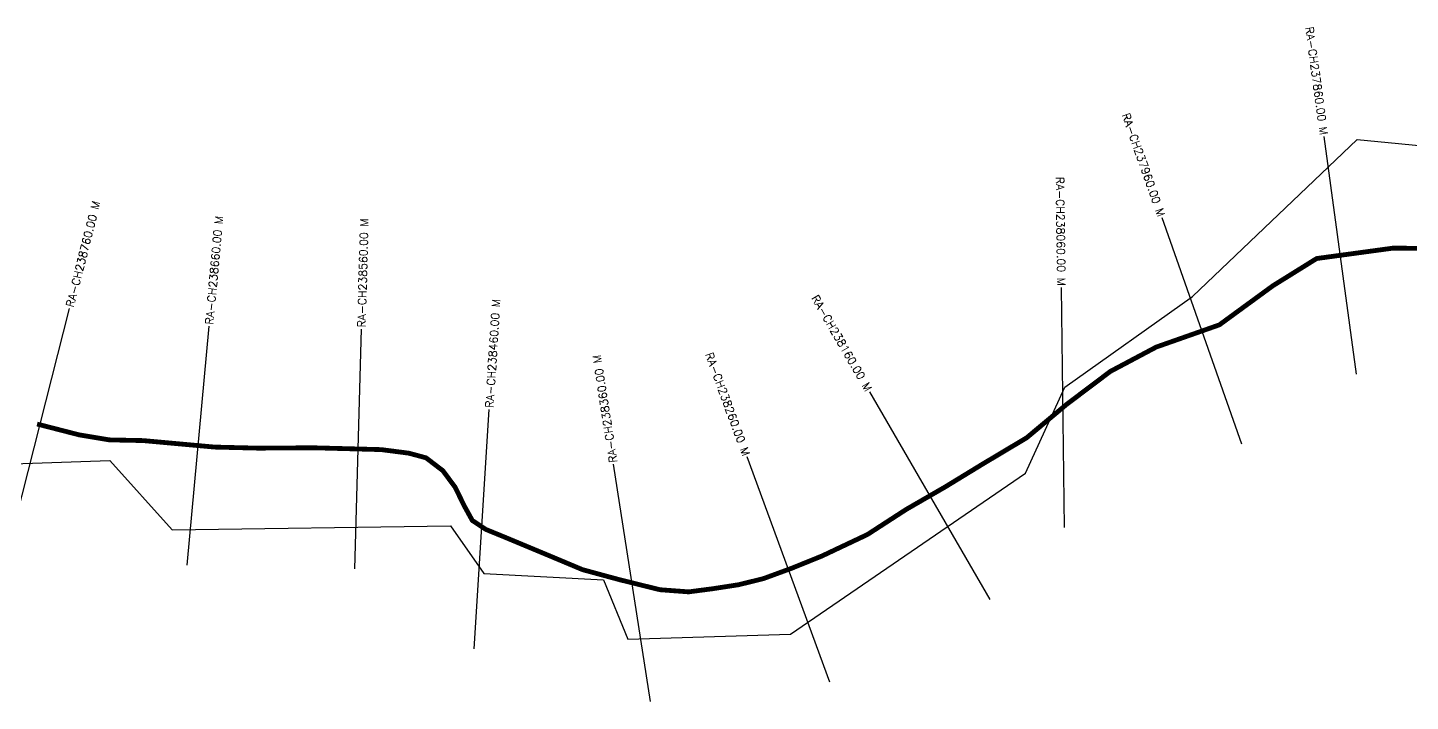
# Model space of a CAD drawing. Header units: metres. Extents: x 278749 to 282138, y 2047960 to 2051775.
# Drawn here: x 279572 to 280436, y 2049893 to 2050315 of the extents above; entities that cross this region are included whole.
import ezdxf
from ezdxf.enums import TextEntityAlignment as Align

# ---------------------------------------------------------------- set-up
doc = ezdxf.new("R2010")
doc.units = ezdxf.units.M
for name, color, linetype in [('CS', 134, 'Continuous'), ('CSMark', 6, 'Continuous'), ('NATURALLY PROTECTED', 3, 'Continuous')]:
    doc.layers.add(name, color=color, linetype=linetype)
doc.styles.get("Standard").update_dxf_attribs({"font": 'simplex.shx'})

msp = doc.modelspace()

# ---------------------------------------------------------------- linework, layer by layer
at = {"color": 6, "flags": 128}
msp.add_lwpolyline([(279466.32, 2050038.48), (279623.17, 2050044.07), (279662.21, 2050000.68), (279835.97, 2050003.11), (279856.82, 2049973.25), (279931.63, 2049969.42), (279946.74, 2049932.23), (280048.47, 2049935.5), (280195.12, 2050035.97), (280219.75, 2050089.73), (280299.5, 2050146.56), (280402.33, 2050244.58), (280455.95, 2050239.52)], dxfattribs=at)
at = {"layer": 'CS'}
for p, q in [((280401.94, 2050097.93), (280381.72, 2050246.56)), ((280330.37, 2050054.23), (280280.56, 2050195.71)), ((280219.54, 2050002.17), (280217.59, 2050152.16)), ((279561.28, 2049993.57), (279597.96, 2050139.02)), ((279671.61, 2049978.61), (279685.23, 2050127.99)), ((279776.35, 2049976.2), (279780.37, 2050126.14)), ((280173, 2049957.03), (280097.97, 2050086.91)), ((279850.84, 2049926.19), (279860.25, 2050075.89)), ((280072.9, 2049905.45), (280021.23, 2050046.27)), ((279960.99, 2049893.41), (279937.89, 2050041.63))]:
    msp.add_line(p, q, dxfattribs=at)
at = {"layer": 'NATURALLY PROTECTED', "const_width": 3, "flags": 128}
msp.add_lwpolyline([(280485.63, 2050176.28), (280424.72, 2050176.73), (280377.02, 2050170.23), (280349.65, 2050153.18), (280316.24, 2050128.76), (280276.83, 2050114.89), (280248.17, 2050099.67), (280220.78, 2050079.01), (280195.92, 2050058.2), (280168.12, 2050041.59), (280145.05, 2050027.49), (280120.64, 2050013.39), (280096.46, 2049997.72), (280067.95, 2049984.24), (280049.14, 2049976.63), (280031.45, 2049970.14), (280016, 2049966.33), (280000.1, 2049963.87), (279984.78, 2049961.86), (279966.87, 2049963.2), (279941.57, 2049969.47), (279918.5, 2049975.74), (279897.63, 2049984.5), (279869.19, 2049996.36), (279858.17, 2050000.87), (279849.66, 2050006.47), (279844.73, 2050015.42), (279838.91, 2050027.28), (279831.3, 2050037.58), (279820.77, 2050045.64), (279810.02, 2050048.55), (279792.78, 2050050.78), (279750.19, 2050051.93), (279715.93, 2050051.7), (279688.62, 2050052.37), (279644.19, 2050056.42), (279622.92, 2050056.87), (279604.11, 2050060), (279580.6, 2050066.05), (279577.82, 2050066.75)], dxfattribs=at)

# ---------------------------------------------------------------- texts
at = {"layer": 'CSMark'}
for s, rotation, p in [('RA-CH237860.00 M', 277.74967, (280381.58, 2050247.56)), ('RA-CH237960.00 M', 289.39753, (280280.22, 2050196.66)), ('RA-CH238060.00 M', 270.74761, (280217.57, 2050153.16)), ('RA-CH238160.00 M', 300.0155, (280097.47, 2050087.77)), ('RA-CH238260.00 M', 290.14929, (280020.88, 2050047.21))]:
    msp.add_text(s, height=5, rotation=rotation, dxfattribs=at).set_placement(p, align=Align.MIDDLE_RIGHT)
for s, rotation, p in [('RA-CH238760.00 M', 75.84556, (279598.21, 2050139.99)), ('RA-CH238660.00 M', 84.7913, (279685.32, 2050128.99)), ('RA-CH238560.00 M', 88.46409, (279780.4, 2050127.14)), ('RA-CH238460.00 M', 86.40506, (279860.31, 2050076.89)), ('RA-CH238360.00 M', 98.85604, (279937.74, 2050042.61))]:
    msp.add_text(s, height=5, rotation=rotation, dxfattribs=at).set_placement(p, align=Align.MIDDLE_LEFT)

doc.saveas('drawing.dxf')
